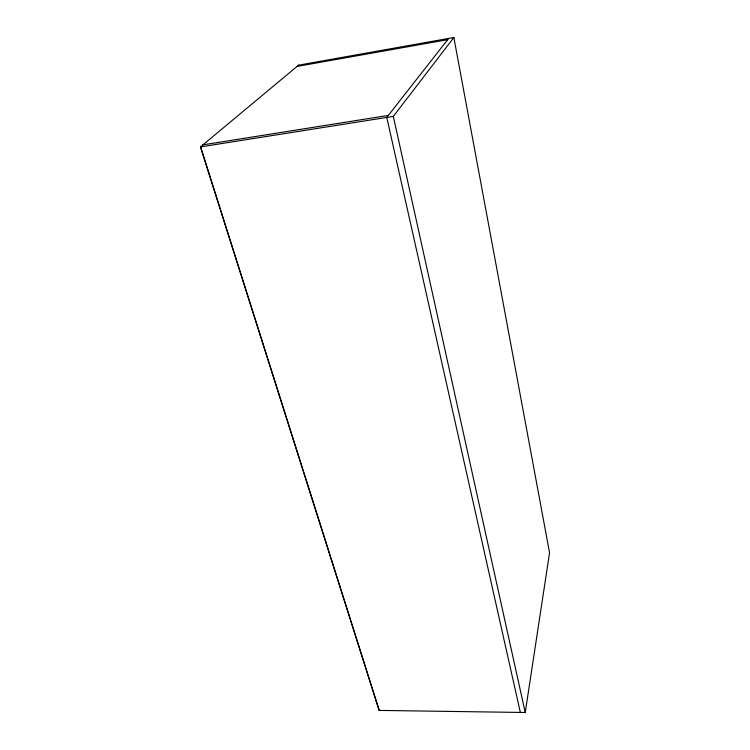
<?xml version="1.0" encoding="UTF-8"?>
<svg xmlns="http://www.w3.org/2000/svg" width="750" height="750" viewBox="0 0 750 750"><rect width="100%" height="100%" fill="white"/><g stroke="black" fill="none" stroke-linecap="round" stroke-linejoin="round"><path stroke-width="1.12" d="M298.603 65.147L200.438 146.916L379.106 710.409L525.244 712.5L549.562 552.759L453.853 37.5L298.444 65.175M200.438 146.916L393.319 116.391L453.853 37.5M448.631 38.428L386.766 117.422L520.35 712.434M296.887 66.469L447.656 39.675M202.903 144.863L388.341 115.416M200.634 146.888L379.256 710.409M393.319 116.391L525.244 712.5"/></g></svg>
